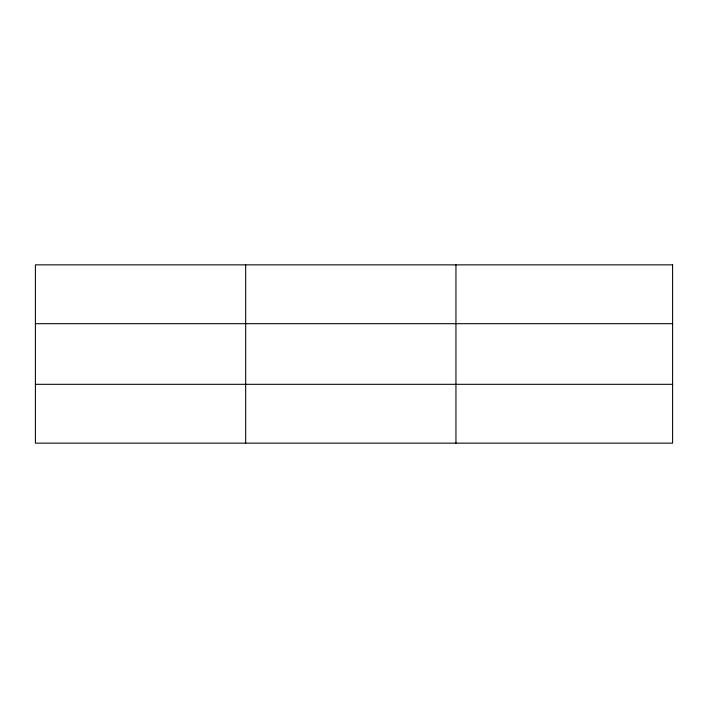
<?xml version="1.0" encoding="UTF-8"?>
<svg xmlns="http://www.w3.org/2000/svg" width="708" height="708" viewBox="0 0 708 708"><rect width="100%" height="100%" fill="white"/><g stroke="black" fill="none" stroke-linecap="round" stroke-linejoin="round"><path stroke-width="1.06" d="M245.676 443.146L245.676 264.854M455.952 443.146L455.952 264.854M35.4 323.689L672.6 323.689M35.4 384.311L672.6 384.311M672.6 264.854L672.6 443.146L35.4 443.146L35.4 264.854L672.6 264.854"/></g></svg>
